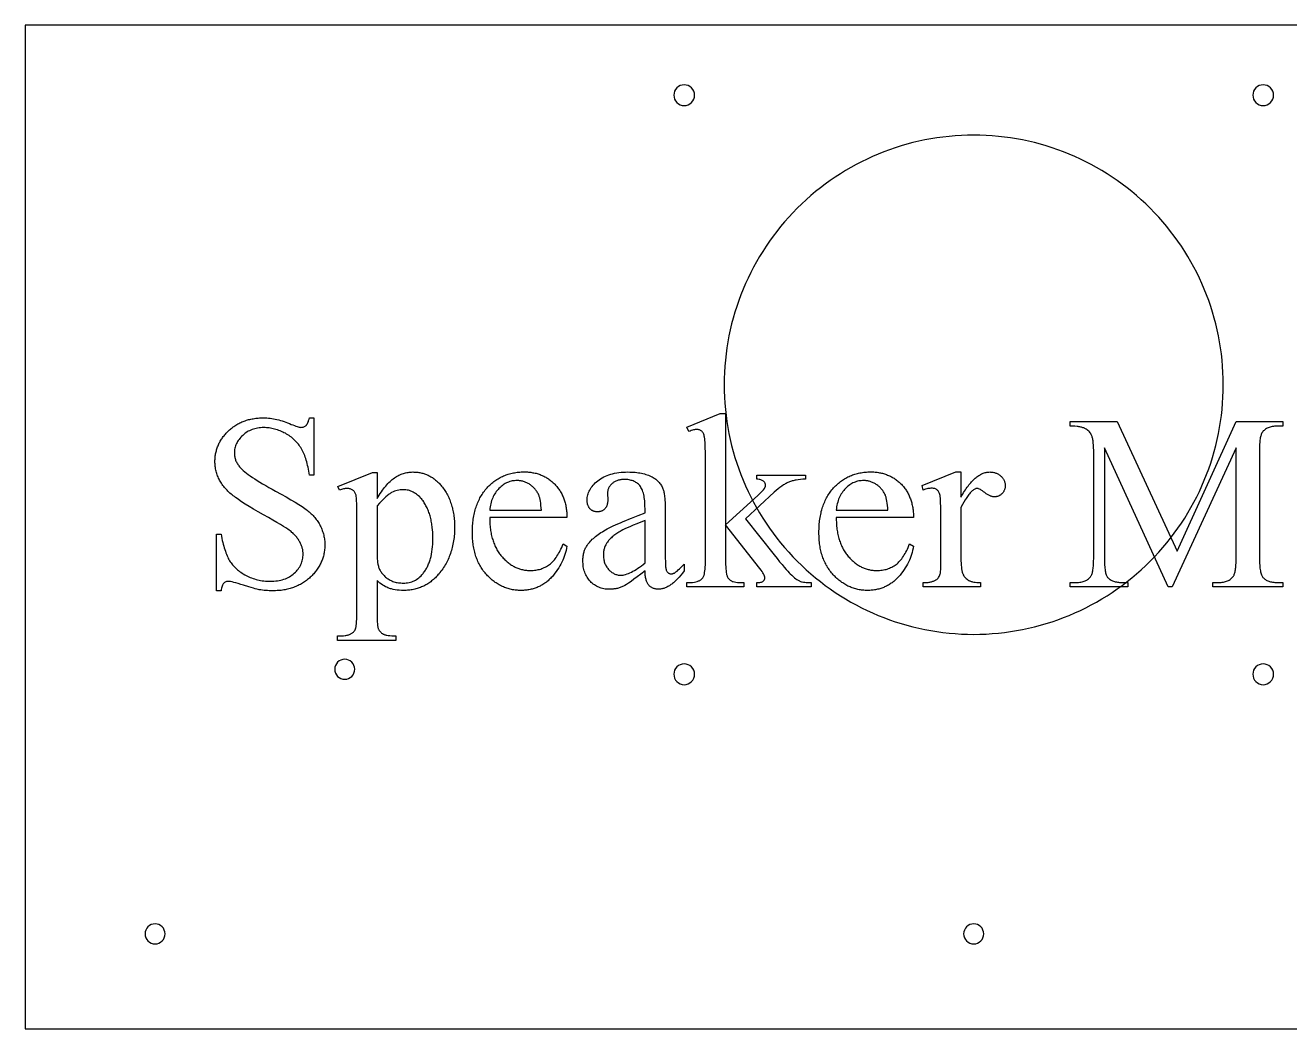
# Model space of a CAD drawing. Extents: x 0 to 152, y -19 to 71.
# Drawn here: x 16.09 to 31.92, y -15.9 to -3.34 of the extents above; entities that cross this region are included whole.
import ezdxf

# ---------------------------------------------------------------- set-up
doc = ezdxf.new("R2010")
doc.units = 0
doc.layers.get('0').update_dxf_attribs({"linetype": 'CONTINUOUS'})

msp = doc.modelspace()

# ---------------------------------------------------------------- linework, layer by layer
for points in [[(16.086, -15.904), (39.836, -15.904), (39.836, -3.342), (16.086, -3.342)], [(24.855, -8.203), (24.855, -9.594), (25.211, -9.27), (25.261, -9.223), (25.282, -9.203), (25.3, -9.186), (25.315, -9.17), (25.327, -9.158), (25.336, -9.147), (25.342, -9.139), (25.345, -9.134), (25.347, -9.13), (25.349, -9.125), (25.351, -9.121), (25.352, -9.116), (25.353, -9.112), (25.354, -9.107), (25.354, -9.102), (25.354, -9.095), (25.353, -9.088), (25.351, -9.081), (25.348, -9.074), (25.344, -9.068), (25.34, -9.061), (25.335, -9.055), (25.329, -9.05), (25.322, -9.044), (25.314, -9.04), (25.305, -9.036), (25.296, -9.032), (25.285, -9.03), (25.273, -9.027), (25.26, -9.026), (25.246, -9.025), (25.246, -8.976), (25.853, -8.976), (25.853, -9.025), (25.823, -9.026), (25.793, -9.028), (25.765, -9.031), (25.739, -9.036), (25.726, -9.038), (25.713, -9.041), (25.701, -9.044), (25.689, -9.047), (25.678, -9.051), (25.666, -9.054), (25.656, -9.058), (25.645, -9.063), (25.634, -9.067), (25.624, -9.072), (25.613, -9.078), (25.602, -9.084), (25.591, -9.09), (25.58, -9.097), (25.558, -9.112), (25.535, -9.128), (25.511, -9.146), (25.487, -9.166), (25.463, -9.188), (25.104, -9.519), (25.463, -9.973), (25.498, -10.017), (25.531, -10.058), (25.561, -10.094), (25.588, -10.126), (25.611, -10.154), (25.632, -10.177), (25.65, -10.196), (25.664, -10.211), (25.682, -10.228), (25.7, -10.244), (25.716, -10.258), (25.733, -10.27), (25.748, -10.281), (25.764, -10.29), (25.778, -10.298), (25.785, -10.301), (25.792, -10.304), (25.803, -10.308), (25.815, -10.311), (25.829, -10.313), (25.845, -10.315), (25.862, -10.317), (25.881, -10.318), (25.902, -10.319), (25.925, -10.319), (25.925, -10.374), (25.246, -10.374), (25.246, -10.319), (25.26, -10.319), (25.272, -10.318), (25.284, -10.316), (25.294, -10.314), (25.304, -10.312), (25.312, -10.309), (25.319, -10.305), (25.324, -10.302), (25.329, -10.297), (25.333, -10.293), (25.337, -10.288), (25.34, -10.282), (25.342, -10.277), (25.344, -10.27), (25.345, -10.264), (25.345, -10.257), (25.345, -10.252), (25.344, -10.247), (25.343, -10.242), (25.341, -10.236), (25.339, -10.23), (25.336, -10.224), (25.33, -10.211), (25.321, -10.196), (25.311, -10.18), (25.298, -10.162), (25.284, -10.144), (24.855, -9.596), (24.855, -10.06), (24.855, -10.092), (24.856, -10.122), (24.858, -10.148), (24.86, -10.172), (24.862, -10.193), (24.866, -10.211), (24.867, -10.219), (24.869, -10.226), (24.872, -10.233), (24.874, -10.238), (24.879, -10.249), (24.884, -10.258), (24.891, -10.267), (24.897, -10.275), (24.904, -10.282), (24.912, -10.289), (24.92, -10.294), (24.928, -10.299), (24.933, -10.302), (24.938, -10.304), (24.944, -10.306), (24.951, -10.307), (24.966, -10.311), (24.984, -10.313), (25.004, -10.316), (25.027, -10.317), (25.053, -10.319), (25.081, -10.319), (25.081, -10.374), (24.369, -10.374), (24.369, -10.319), (24.395, -10.319), (24.419, -10.318), (24.442, -10.316), (24.463, -10.313), (24.482, -10.309), (24.5, -10.305), (24.508, -10.302), (24.515, -10.299), (24.523, -10.296), (24.53, -10.293), (24.537, -10.289), (24.545, -10.284), (24.552, -10.278), (24.558, -10.272), (24.564, -10.265), (24.569, -10.258), (24.574, -10.25), (24.579, -10.241), (24.581, -10.235), (24.584, -10.228), (24.586, -10.22), (24.589, -10.212), (24.592, -10.193), (24.596, -10.173), (24.598, -10.15), (24.6, -10.125), (24.601, -10.097), (24.601, -10.067), (24.601, -8.794), (24.601, -8.736), (24.601, -8.684), (24.6, -8.638), (24.599, -8.598), (24.597, -8.564), (24.595, -8.536), (24.593, -8.514), (24.592, -8.505), (24.591, -8.497), (24.588, -8.484), (24.585, -8.472), (24.581, -8.461), (24.577, -8.451), (24.572, -8.442), (24.567, -8.435), (24.562, -8.428), (24.556, -8.422), (24.549, -8.417), (24.542, -8.413), (24.535, -8.41), (24.527, -8.407), (24.519, -8.405), (24.51, -8.403), (24.501, -8.402), (24.492, -8.402), (24.483, -8.402), (24.473, -8.403), (24.463, -8.405), (24.451, -8.408), (24.439, -8.412), (24.425, -8.416), (24.411, -8.422), (24.395, -8.428), (24.369, -8.374), (24.785, -8.203)], [(19.699, -8.257), (19.699, -8.973), (19.643, -8.973), (19.639, -8.947), (19.635, -8.922), (19.631, -8.898), (19.626, -8.875), (19.621, -8.852), (19.616, -8.83), (19.61, -8.808), (19.604, -8.788), (19.598, -8.767), (19.591, -8.748), (19.584, -8.729), (19.577, -8.711), (19.569, -8.693), (19.561, -8.676), (19.553, -8.66), (19.544, -8.644), (19.535, -8.629), (19.525, -8.615), (19.515, -8.6), (19.505, -8.586), (19.494, -8.573), (19.482, -8.56), (19.471, -8.547), (19.458, -8.535), (19.445, -8.523), (19.432, -8.511), (19.418, -8.5), (19.404, -8.49), (19.389, -8.479), (19.374, -8.469), (19.358, -8.46), (19.342, -8.45), (19.325, -8.442), (19.309, -8.434), (19.292, -8.426), (19.276, -8.419), (19.259, -8.413), (19.242, -8.407), (19.225, -8.401), (19.208, -8.397), (19.191, -8.392), (19.174, -8.389), (19.157, -8.386), (19.14, -8.383), (19.122, -8.381), (19.105, -8.38), (19.088, -8.379), (19.07, -8.379), (19.051, -8.379), (19.031, -8.38), (19.013, -8.382), (18.994, -8.385), (18.976, -8.388), (18.959, -8.392), (18.942, -8.397), (18.925, -8.403), (18.909, -8.409), (18.893, -8.417), (18.878, -8.425), (18.863, -8.433), (18.848, -8.443), (18.834, -8.453), (18.821, -8.464), (18.808, -8.476), (18.795, -8.488), (18.783, -8.5), (18.772, -8.513), (18.762, -8.526), (18.753, -8.539), (18.744, -8.552), (18.737, -8.566), (18.73, -8.579), (18.724, -8.593), (18.718, -8.607), (18.714, -8.622), (18.71, -8.636), (18.707, -8.651), (18.705, -8.666), (18.704, -8.681), (18.704, -8.696), (18.704, -8.708), (18.705, -8.72), (18.706, -8.731), (18.708, -8.743), (18.71, -8.754), (18.713, -8.765), (18.716, -8.776), (18.72, -8.787), (18.724, -8.797), (18.729, -8.808), (18.735, -8.819), (18.741, -8.829), (18.747, -8.839), (18.754, -8.849), (18.761, -8.859), (18.769, -8.869), (18.782, -8.883), (18.797, -8.899), (18.814, -8.914), (18.833, -8.931), (18.854, -8.948), (18.877, -8.965), (18.902, -8.984), (18.929, -9.002), (18.958, -9.022), (18.99, -9.042), (19.023, -9.062), (19.058, -9.084), (19.096, -9.105), (19.135, -9.128), (19.176, -9.151), (19.22, -9.174), (19.289, -9.212), (19.353, -9.247), (19.411, -9.281), (19.464, -9.312), (19.51, -9.34), (19.532, -9.354), (19.551, -9.367), (19.57, -9.379), (19.587, -9.391), (19.602, -9.402), (19.616, -9.413), (19.629, -9.424), (19.642, -9.434), (19.654, -9.445), (19.666, -9.457), (19.677, -9.468), (19.689, -9.48), (19.699, -9.492), (19.71, -9.504), (19.72, -9.516), (19.729, -9.529), (19.739, -9.542), (19.748, -9.555), (19.756, -9.568), (19.764, -9.581), (19.772, -9.595), (19.779, -9.609), (19.786, -9.623), (19.793, -9.638), (19.799, -9.652), (19.804, -9.666), (19.809, -9.681), (19.814, -9.696), (19.818, -9.71), (19.822, -9.725), (19.826, -9.74), (19.828, -9.755), (19.831, -9.77), (19.833, -9.785), (19.835, -9.8), (19.836, -9.815), (19.836, -9.83), (19.837, -9.846), (19.836, -9.861), (19.836, -9.875), (19.835, -9.889), (19.834, -9.904), (19.832, -9.918), (19.83, -9.932), (19.828, -9.946), (19.825, -9.959), (19.822, -9.973), (19.819, -9.987), (19.815, -10), (19.811, -10.013), (19.806, -10.026), (19.802, -10.039), (19.796, -10.052), (19.791, -10.065), (19.785, -10.077), (19.779, -10.09), (19.772, -10.102), (19.765, -10.114), (19.758, -10.127), (19.75, -10.139), (19.742, -10.15), (19.734, -10.162), (19.725, -10.174), (19.716, -10.185), (19.707, -10.196), (19.697, -10.208), (19.687, -10.219), (19.676, -10.23), (19.665, -10.241), (19.654, -10.251), (19.643, -10.262), (19.631, -10.272), (19.619, -10.282), (19.607, -10.291), (19.595, -10.3), (19.582, -10.309), (19.569, -10.318), (19.556, -10.326), (19.543, -10.334), (19.53, -10.341), (19.516, -10.348), (19.503, -10.355), (19.489, -10.361), (19.474, -10.368), (19.46, -10.373), (19.446, -10.379), (19.431, -10.384), (19.416, -10.389), (19.401, -10.393), (19.385, -10.398), (19.37, -10.401), (19.354, -10.405), (19.338, -10.408), (19.322, -10.411), (19.305, -10.413), (19.289, -10.416), (19.272, -10.417), (19.255, -10.419), (19.238, -10.42), (19.22, -10.421), (19.202, -10.421), (19.185, -10.421), (19.162, -10.421), (19.14, -10.421), (19.119, -10.42), (19.097, -10.418), (19.076, -10.416), (19.056, -10.414), (19.035, -10.411), (19.015, -10.408), (19.002, -10.405), (18.985, -10.401), (18.965, -10.396), (18.942, -10.39), (18.916, -10.382), (18.887, -10.374), (18.819, -10.352), (18.783, -10.341), (18.751, -10.331), (18.723, -10.323), (18.697, -10.316), (18.676, -10.311), (18.657, -10.307), (18.642, -10.305), (18.636, -10.304), (18.63, -10.304), (18.621, -10.304), (18.612, -10.305), (18.604, -10.307), (18.596, -10.31), (18.589, -10.313), (18.582, -10.317), (18.576, -10.321), (18.57, -10.327), (18.567, -10.33), (18.565, -10.333), (18.56, -10.341), (18.555, -10.351), (18.551, -10.362), (18.547, -10.375), (18.543, -10.389), (18.54, -10.404), (18.537, -10.421), (18.481, -10.421), (18.481, -9.712), (18.537, -9.712), (18.542, -9.739), (18.548, -9.766), (18.553, -9.791), (18.559, -9.816), (18.565, -9.84), (18.571, -9.863), (18.577, -9.885), (18.584, -9.906), (18.591, -9.927), (18.598, -9.946), (18.605, -9.965), (18.612, -9.983), (18.62, -10), (18.628, -10.016), (18.636, -10.031), (18.644, -10.045), (18.653, -10.059), (18.662, -10.072), (18.672, -10.085), (18.682, -10.098), (18.693, -10.111), (18.705, -10.123), (18.717, -10.135), (18.729, -10.146), (18.742, -10.158), (18.756, -10.169), (18.77, -10.18), (18.785, -10.19), (18.8, -10.2), (18.816, -10.21), (18.833, -10.22), (18.85, -10.229), (18.867, -10.238), (18.884, -10.246), (18.902, -10.254), (18.92, -10.261), (18.938, -10.268), (18.957, -10.274), (18.976, -10.279), (18.994, -10.284), (19.013, -10.288), (19.033, -10.292), (19.052, -10.295), (19.072, -10.298), (19.092, -10.3), (19.112, -10.301), (19.132, -10.302), (19.153, -10.302), (19.176, -10.302), (19.199, -10.301), (19.221, -10.299), (19.243, -10.296), (19.264, -10.293), (19.284, -10.288), (19.304, -10.283), (19.323, -10.277), (19.342, -10.271), (19.36, -10.263), (19.377, -10.255), (19.394, -10.246), (19.41, -10.236), (19.425, -10.225), (19.44, -10.214), (19.454, -10.202), (19.468, -10.189), (19.48, -10.176), (19.492, -10.163), (19.503, -10.149), (19.512, -10.135), (19.522, -10.121), (19.53, -10.106), (19.537, -10.092), (19.544, -10.077), (19.549, -10.061), (19.554, -10.046), (19.558, -10.03), (19.561, -10.014), (19.563, -9.997), (19.564, -9.981), (19.565, -9.963), (19.565, -9.954), (19.564, -9.944), (19.563, -9.935), (19.562, -9.925), (19.561, -9.916), (19.559, -9.906), (19.557, -9.896), (19.554, -9.887), (19.552, -9.877), (19.548, -9.867), (19.545, -9.858), (19.541, -9.848), (19.533, -9.829), (19.523, -9.809), (19.517, -9.8), (19.512, -9.79), (19.505, -9.78), (19.499, -9.771), (19.492, -9.762), (19.485, -9.752), (19.477, -9.743), (19.469, -9.734), (19.461, -9.725), (19.452, -9.716), (19.443, -9.707), (19.434, -9.698), (19.424, -9.69), (19.414, -9.681), (19.392, -9.664), (19.374, -9.651), (19.35, -9.635), (19.319, -9.615), (19.281, -9.593), (19.237, -9.567), (19.187, -9.538), (19.13, -9.505), (19.067, -9.47), (19.003, -9.433), (18.944, -9.399), (18.889, -9.366), (18.84, -9.336), (18.795, -9.307), (18.755, -9.28), (18.737, -9.268), (18.72, -9.255), (18.704, -9.243), (18.689, -9.232), (18.675, -9.221), (18.662, -9.21), (18.649, -9.198), (18.636, -9.187), (18.624, -9.175), (18.613, -9.163), (18.601, -9.151), (18.591, -9.139), (18.58, -9.127), (18.57, -9.114), (18.561, -9.102), (18.551, -9.089), (18.543, -9.076), (18.534, -9.063), (18.526, -9.05), (18.519, -9.037), (18.512, -9.023), (18.505, -9.01), (18.499, -8.996), (18.494, -8.982), (18.488, -8.968), (18.484, -8.954), (18.479, -8.939), (18.475, -8.925), (18.472, -8.91), (18.469, -8.895), (18.467, -8.88), (18.465, -8.864), (18.463, -8.849), (18.462, -8.833), (18.461, -8.818), (18.461, -8.802), (18.461, -8.788), (18.462, -8.774), (18.462, -8.76), (18.464, -8.747), (18.465, -8.733), (18.467, -8.72), (18.469, -8.707), (18.472, -8.694), (18.475, -8.681), (18.478, -8.668), (18.481, -8.656), (18.485, -8.643), (18.489, -8.631), (18.494, -8.618), (18.499, -8.606), (18.504, -8.594), (18.509, -8.582), (18.515, -8.57), (18.521, -8.559), (18.528, -8.547), (18.535, -8.536), (18.542, -8.524), (18.549, -8.513), (18.557, -8.502), (18.565, -8.491), (18.574, -8.48), (18.583, -8.47), (18.592, -8.459), (18.601, -8.448), (18.611, -8.438), (18.621, -8.428), (18.632, -8.418), (18.643, -8.408), (18.654, -8.398), (18.665, -8.389), (18.676, -8.38), (18.688, -8.371), (18.699, -8.363), (18.711, -8.355), (18.723, -8.347), (18.736, -8.34), (18.748, -8.333), (18.761, -8.326), (18.773, -8.32), (18.786, -8.313), (18.799, -8.308), (18.813, -8.302), (18.826, -8.297), (18.84, -8.292), (18.854, -8.287), (18.868, -8.283), (18.882, -8.279), (18.897, -8.276), (18.911, -8.272), (18.926, -8.269), (18.941, -8.267), (18.956, -8.264), (18.971, -8.262), (18.987, -8.261), (19.003, -8.259), (19.018, -8.258), (19.034, -8.257), (19.051, -8.257), (19.067, -8.257), (19.088, -8.257), (19.109, -8.258), (19.13, -8.259), (19.151, -8.262), (19.172, -8.265), (19.194, -8.268), (19.215, -8.272), (19.237, -8.277), (19.259, -8.282), (19.281, -8.288), (19.303, -8.295), (19.326, -8.302), (19.348, -8.31), (19.371, -8.319), (19.394, -8.328), (19.417, -8.338), (19.437, -8.346), (19.456, -8.354), (19.474, -8.361), (19.49, -8.366), (19.504, -8.37), (19.517, -8.373), (19.528, -8.375), (19.537, -8.376), (19.547, -8.375), (19.556, -8.374), (19.565, -8.372), (19.573, -8.37), (19.581, -8.366), (19.589, -8.362), (19.596, -8.358), (19.602, -8.352), (19.605, -8.349), (19.608, -8.345), (19.614, -8.337), (19.62, -8.328), (19.625, -8.316), (19.63, -8.304), (19.634, -8.289), (19.639, -8.274), (19.643, -8.257)], [(30.397, -10.374), (29.597, -8.632), (29.597, -10.015), (29.597, -10.039), (29.597, -10.061), (29.598, -10.082), (29.599, -10.102), (29.601, -10.121), (29.603, -10.138), (29.605, -10.155), (29.607, -10.17), (29.61, -10.185), (29.613, -10.198), (29.616, -10.21), (29.62, -10.221), (29.624, -10.231), (29.628, -10.239), (29.633, -10.247), (29.638, -10.254), (29.645, -10.261), (29.653, -10.269), (29.662, -10.275), (29.67, -10.282), (29.68, -10.287), (29.69, -10.293), (29.7, -10.297), (29.711, -10.302), (29.722, -10.305), (29.734, -10.309), (29.747, -10.311), (29.76, -10.314), (29.773, -10.315), (29.787, -10.317), (29.802, -10.317), (29.817, -10.318), (29.89, -10.318), (29.89, -10.374), (29.169, -10.374), (29.169, -10.318), (29.243, -10.318), (29.259, -10.317), (29.274, -10.316), (29.289, -10.315), (29.304, -10.313), (29.317, -10.31), (29.33, -10.307), (29.343, -10.302), (29.355, -10.298), (29.366, -10.293), (29.377, -10.287), (29.387, -10.28), (29.397, -10.273), (29.406, -10.265), (29.414, -10.257), (29.422, -10.248), (29.429, -10.238), (29.433, -10.232), (29.437, -10.224), (29.44, -10.216), (29.444, -10.206), (29.447, -10.196), (29.449, -10.184), (29.452, -10.172), (29.454, -10.158), (29.456, -10.144), (29.458, -10.128), (29.459, -10.112), (29.46, -10.095), (29.461, -10.076), (29.462, -10.057), (29.463, -10.015), (29.463, -8.663), (29.462, -8.63), (29.461, -8.599), (29.458, -8.57), (29.457, -8.557), (29.455, -8.544), (29.453, -8.532), (29.451, -8.521), (29.448, -8.51), (29.445, -8.5), (29.442, -8.49), (29.439, -8.481), (29.436, -8.472), (29.432, -8.464), (29.429, -8.459), (29.426, -8.453), (29.419, -8.443), (29.411, -8.433), (29.402, -8.424), (29.391, -8.415), (29.38, -8.406), (29.367, -8.398), (29.353, -8.39), (29.346, -8.387), (29.338, -8.383), (29.329, -8.38), (29.32, -8.377), (29.311, -8.374), (29.301, -8.372), (29.29, -8.37), (29.279, -8.368), (29.267, -8.366), (29.255, -8.365), (29.228, -8.362), (29.2, -8.361), (29.169, -8.36), (29.169, -8.304), (29.756, -8.304), (30.507, -9.924), (31.246, -8.304), (31.832, -8.304), (31.832, -8.36), (31.76, -8.36), (31.744, -8.361), (31.728, -8.362), (31.713, -8.363), (31.699, -8.365), (31.685, -8.368), (31.672, -8.372), (31.659, -8.376), (31.647, -8.38), (31.635, -8.386), (31.625, -8.391), (31.614, -8.398), (31.605, -8.405), (31.596, -8.413), (31.587, -8.421), (31.58, -8.43), (31.572, -8.44), (31.568, -8.446), (31.565, -8.454), (31.561, -8.463), (31.558, -8.472), (31.555, -8.483), (31.552, -8.494), (31.549, -8.507), (31.547, -8.52), (31.545, -8.534), (31.544, -8.55), (31.542, -8.566), (31.541, -8.584), (31.54, -8.602), (31.539, -8.621), (31.539, -8.663), (31.539, -10.015), (31.539, -10.039), (31.54, -10.061), (31.54, -10.082), (31.542, -10.102), (31.543, -10.121), (31.545, -10.138), (31.547, -10.155), (31.55, -10.17), (31.552, -10.185), (31.556, -10.198), (31.559, -10.21), (31.563, -10.221), (31.567, -10.231), (31.572, -10.239), (31.576, -10.247), (31.582, -10.254), (31.589, -10.261), (31.597, -10.269), (31.605, -10.275), (31.614, -10.282), (31.623, -10.287), (31.633, -10.293), (31.644, -10.297), (31.654, -10.302), (31.666, -10.305), (31.678, -10.309), (31.69, -10.311), (31.703, -10.314), (31.717, -10.315), (31.731, -10.317), (31.745, -10.317), (31.76, -10.318), (31.832, -10.318), (31.832, -10.374), (30.953, -10.374), (30.953, -10.318), (31.026, -10.318), (31.042, -10.317), (31.058, -10.316), (31.073, -10.315), (31.087, -10.313), (31.101, -10.31), (31.114, -10.307), (31.127, -10.302), (31.139, -10.298), (31.15, -10.293), (31.161, -10.287), (31.171, -10.28), (31.18, -10.273), (31.189, -10.265), (31.198, -10.257), (31.205, -10.248), (31.212, -10.238), (31.216, -10.232), (31.22, -10.224), (31.224, -10.216), (31.227, -10.206), (31.23, -10.196), (31.233, -10.184), (31.235, -10.172), (31.237, -10.158), (31.239, -10.144), (31.241, -10.128), (31.242, -10.112), (31.244, -10.095), (31.245, -10.076), (31.245, -10.057), (31.246, -10.015), (31.246, -8.632), (30.447, -10.374)], [(20.001, -9.115), (20.432, -8.941), (20.49, -8.941), (20.49, -9.267), (20.504, -9.245), (20.517, -9.223), (20.531, -9.202), (20.544, -9.182), (20.558, -9.163), (20.571, -9.144), (20.585, -9.127), (20.599, -9.11), (20.612, -9.094), (20.626, -9.08), (20.639, -9.066), (20.653, -9.052), (20.667, -9.04), (20.68, -9.029), (20.694, -9.018), (20.708, -9.009), (20.721, -9), (20.735, -8.991), (20.749, -8.983), (20.763, -8.976), (20.777, -8.969), (20.791, -8.963), (20.805, -8.958), (20.82, -8.953), (20.834, -8.949), (20.848, -8.945), (20.863, -8.942), (20.878, -8.939), (20.892, -8.937), (20.907, -8.936), (20.922, -8.935), (20.937, -8.934), (20.95, -8.935), (20.963, -8.935), (20.976, -8.936), (20.989, -8.937), (21.001, -8.938), (21.014, -8.94), (21.026, -8.942), (21.038, -8.945), (21.05, -8.948), (21.062, -8.951), (21.074, -8.954), (21.085, -8.958), (21.097, -8.962), (21.108, -8.966), (21.119, -8.971), (21.13, -8.976), (21.141, -8.981), (21.152, -8.987), (21.163, -8.993), (21.173, -8.999), (21.184, -9.005), (21.194, -9.012), (21.204, -9.02), (21.214, -9.027), (21.224, -9.035), (21.233, -9.043), (21.243, -9.052), (21.252, -9.061), (21.262, -9.07), (21.271, -9.079), (21.28, -9.089), (21.288, -9.099), (21.299, -9.112), (21.309, -9.125), (21.319, -9.138), (21.329, -9.152), (21.338, -9.165), (21.347, -9.179), (21.356, -9.193), (21.364, -9.208), (21.372, -9.222), (21.379, -9.237), (21.387, -9.252), (21.394, -9.268), (21.4, -9.283), (21.406, -9.299), (21.412, -9.315), (21.418, -9.331), (21.423, -9.348), (21.428, -9.365), (21.433, -9.382), (21.437, -9.399), (21.441, -9.416), (21.444, -9.434), (21.447, -9.452), (21.45, -9.47), (21.453, -9.489), (21.455, -9.507), (21.457, -9.526), (21.458, -9.546), (21.459, -9.565), (21.46, -9.585), (21.461, -9.604), (21.461, -9.625), (21.461, -9.647), (21.46, -9.669), (21.459, -9.691), (21.458, -9.713), (21.456, -9.735), (21.454, -9.756), (21.451, -9.777), (21.448, -9.798), (21.445, -9.818), (21.441, -9.838), (21.436, -9.859), (21.432, -9.878), (21.427, -9.898), (21.421, -9.917), (21.415, -9.936), (21.409, -9.955), (21.402, -9.974), (21.395, -9.992), (21.388, -10.01), (21.38, -10.028), (21.372, -10.046), (21.363, -10.063), (21.354, -10.08), (21.344, -10.097), (21.334, -10.113), (21.324, -10.13), (21.313, -10.146), (21.302, -10.162), (21.29, -10.178), (21.278, -10.193), (21.266, -10.208), (21.253, -10.223), (21.243, -10.235), (21.232, -10.246), (21.221, -10.258), (21.209, -10.268), (21.198, -10.279), (21.186, -10.289), (21.174, -10.299), (21.162, -10.308), (21.15, -10.317), (21.138, -10.325), (21.125, -10.333), (21.113, -10.341), (21.1, -10.349), (21.087, -10.356), (21.074, -10.362), (21.06, -10.368), (21.047, -10.374), (21.033, -10.38), (21.019, -10.385), (21.005, -10.39), (20.991, -10.394), (20.976, -10.398), (20.962, -10.402), (20.947, -10.405), (20.932, -10.408), (20.917, -10.41), (20.902, -10.412), (20.886, -10.414), (20.871, -10.415), (20.855, -10.416), (20.839, -10.417), (20.823, -10.417), (20.795, -10.416), (20.768, -10.415), (20.742, -10.412), (20.717, -10.409), (20.694, -10.404), (20.671, -10.399), (20.659, -10.396), (20.648, -10.392), (20.638, -10.389), (20.627, -10.385), (20.612, -10.378), (20.596, -10.371), (20.579, -10.361), (20.563, -10.35), (20.545, -10.338), (20.527, -10.325), (20.509, -10.31), (20.49, -10.293), (20.49, -10.719), (20.49, -10.753), (20.491, -10.784), (20.492, -10.812), (20.494, -10.837), (20.497, -10.858), (20.5, -10.876), (20.502, -10.883), (20.503, -10.89), (20.505, -10.896), (20.508, -10.902), (20.512, -10.911), (20.518, -10.92), (20.524, -10.929), (20.532, -10.937), (20.54, -10.944), (20.548, -10.951), (20.558, -10.957), (20.569, -10.963), (20.574, -10.966), (20.581, -10.969), (20.587, -10.971), (20.595, -10.973), (20.603, -10.976), (20.611, -10.977), (20.63, -10.981), (20.651, -10.983), (20.674, -10.985), (20.699, -10.986), (20.727, -10.986), (20.727, -11.043), (19.994, -11.043), (19.994, -10.986), (20.032, -10.986), (20.053, -10.986), (20.072, -10.985), (20.092, -10.983), (20.101, -10.981), (20.11, -10.979), (20.119, -10.977), (20.127, -10.975), (20.136, -10.972), (20.144, -10.969), (20.152, -10.966), (20.16, -10.962), (20.168, -10.958), (20.175, -10.954), (20.183, -10.95), (20.189, -10.945), (20.195, -10.939), (20.201, -10.932), (20.207, -10.925), (20.212, -10.918), (20.216, -10.909), (20.221, -10.9), (20.222, -10.895), (20.224, -10.889), (20.226, -10.882), (20.228, -10.874), (20.23, -10.856), (20.233, -10.834), (20.234, -10.808), (20.236, -10.779), (20.236, -10.746), (20.237, -10.71), (20.237, -9.388), (20.236, -9.355), (20.236, -9.326), (20.235, -9.3), (20.233, -9.277), (20.232, -9.257), (20.23, -9.24), (20.227, -9.226), (20.224, -9.215), (20.221, -9.207), (20.217, -9.198), (20.213, -9.19), (20.208, -9.183), (20.203, -9.177), (20.198, -9.171), (20.192, -9.165), (20.185, -9.16), (20.178, -9.156), (20.171, -9.152), (20.163, -9.149), (20.154, -9.147), (20.145, -9.145), (20.135, -9.143), (20.124, -9.142), (20.113, -9.142), (20.103, -9.142), (20.093, -9.143), (20.083, -9.145), (20.071, -9.147), (20.059, -9.15), (20.047, -9.154), (20.034, -9.158), (20.02, -9.163)], [(21.901, -9.502), (21.901, -9.522), (21.901, -9.541), (21.902, -9.56), (21.903, -9.578), (21.904, -9.596), (21.906, -9.614), (21.907, -9.632), (21.91, -9.65), (21.912, -9.667), (21.915, -9.684), (21.918, -9.701), (21.921, -9.717), (21.925, -9.733), (21.929, -9.749), (21.933, -9.765), (21.938, -9.78), (21.943, -9.795), (21.948, -9.81), (21.953, -9.825), (21.959, -9.839), (21.965, -9.853), (21.971, -9.867), (21.978, -9.881), (21.985, -9.894), (21.992, -9.907), (22, -9.92), (22.008, -9.932), (22.016, -9.945), (22.025, -9.957), (22.033, -9.968), (22.042, -9.98), (22.052, -9.991), (22.061, -10.002), (22.071, -10.012), (22.081, -10.023), (22.091, -10.032), (22.101, -10.042), (22.111, -10.051), (22.121, -10.06), (22.131, -10.068), (22.142, -10.077), (22.152, -10.084), (22.163, -10.092), (22.174, -10.099), (22.185, -10.106), (22.196, -10.112), (22.207, -10.118), (22.218, -10.124), (22.229, -10.129), (22.24, -10.134), (22.252, -10.139), (22.264, -10.143), (22.275, -10.147), (22.287, -10.151), (22.299, -10.154), (22.311, -10.157), (22.323, -10.16), (22.335, -10.162), (22.347, -10.164), (22.36, -10.165), (22.372, -10.166), (22.385, -10.167), (22.398, -10.168), (22.411, -10.168), (22.428, -10.168), (22.444, -10.167), (22.461, -10.165), (22.477, -10.163), (22.493, -10.161), (22.509, -10.157), (22.524, -10.154), (22.539, -10.149), (22.554, -10.144), (22.568, -10.139), (22.583, -10.132), (22.597, -10.126), (22.61, -10.118), (22.624, -10.11), (22.637, -10.102), (22.65, -10.092), (22.662, -10.083), (22.674, -10.072), (22.686, -10.06), (22.698, -10.048), (22.71, -10.035), (22.721, -10.021), (22.732, -10.006), (22.743, -9.99), (22.753, -9.973), (22.764, -9.956), (22.774, -9.938), (22.783, -9.919), (22.793, -9.899), (22.802, -9.878), (22.811, -9.856), (22.82, -9.834), (22.867, -9.864), (22.863, -9.89), (22.857, -9.916), (22.851, -9.941), (22.843, -9.966), (22.835, -9.991), (22.826, -10.016), (22.816, -10.04), (22.804, -10.064), (22.792, -10.088), (22.779, -10.111), (22.765, -10.134), (22.75, -10.157), (22.734, -10.179), (22.717, -10.202), (22.7, -10.224), (22.681, -10.245), (22.671, -10.256), (22.661, -10.266), (22.651, -10.276), (22.641, -10.285), (22.631, -10.295), (22.62, -10.304), (22.61, -10.312), (22.599, -10.32), (22.588, -10.328), (22.577, -10.336), (22.566, -10.343), (22.554, -10.35), (22.543, -10.356), (22.531, -10.363), (22.519, -10.368), (22.507, -10.374), (22.495, -10.379), (22.483, -10.384), (22.47, -10.389), (22.458, -10.393), (22.445, -10.397), (22.432, -10.4), (22.419, -10.403), (22.406, -10.406), (22.392, -10.409), (22.379, -10.411), (22.365, -10.413), (22.351, -10.414), (22.337, -10.415), (22.323, -10.416), (22.309, -10.417), (22.295, -10.417), (22.279, -10.417), (22.263, -10.416), (22.248, -10.415), (22.233, -10.414), (22.218, -10.412), (22.203, -10.41), (22.188, -10.408), (22.173, -10.405), (22.159, -10.401), (22.144, -10.398), (22.13, -10.394), (22.116, -10.389), (22.102, -10.385), (22.088, -10.379), (22.074, -10.374), (22.061, -10.368), (22.047, -10.362), (22.034, -10.355), (22.021, -10.348), (22.008, -10.34), (21.995, -10.332), (21.982, -10.324), (21.97, -10.316), (21.957, -10.307), (21.945, -10.297), (21.933, -10.287), (21.921, -10.277), (21.909, -10.267), (21.898, -10.256), (21.886, -10.244), (21.875, -10.233), (21.863, -10.221), (21.852, -10.208), (21.842, -10.196), (21.831, -10.183), (21.821, -10.17), (21.812, -10.156), (21.802, -10.142), (21.793, -10.128), (21.785, -10.114), (21.777, -10.1), (21.769, -10.085), (21.761, -10.07), (21.754, -10.055), (21.747, -10.039), (21.741, -10.023), (21.735, -10.007), (21.729, -9.991), (21.723, -9.974), (21.718, -9.957), (21.713, -9.94), (21.709, -9.923), (21.705, -9.905), (21.701, -9.887), (21.698, -9.869), (21.695, -9.85), (21.692, -9.832), (21.69, -9.813), (21.688, -9.793), (21.687, -9.774), (21.685, -9.754), (21.685, -9.734), (21.684, -9.714), (21.684, -9.693), (21.684, -9.671), (21.685, -9.649), (21.685, -9.627), (21.687, -9.606), (21.688, -9.585), (21.69, -9.564), (21.693, -9.544), (21.695, -9.524), (21.698, -9.504), (21.702, -9.484), (21.706, -9.465), (21.71, -9.446), (21.714, -9.428), (21.719, -9.41), (21.724, -9.392), (21.73, -9.374), (21.736, -9.357), (21.742, -9.34), (21.749, -9.323), (21.756, -9.306), (21.763, -9.29), (21.771, -9.275), (21.779, -9.259), (21.787, -9.244), (21.796, -9.229), (21.805, -9.215), (21.815, -9.2), (21.825, -9.186), (21.835, -9.173), (21.846, -9.159), (21.857, -9.146), (21.868, -9.134), (21.879, -9.121), (21.891, -9.109), (21.903, -9.098), (21.915, -9.087), (21.928, -9.076), (21.94, -9.065), (21.953, -9.055), (21.966, -9.046), (21.979, -9.037), (21.992, -9.028), (22.005, -9.019), (22.019, -9.011), (22.033, -9.004), (22.047, -8.996), (22.061, -8.99), (22.075, -8.983), (22.09, -8.977), (22.105, -8.971), (22.119, -8.966), (22.134, -8.961), (22.15, -8.957), (22.165, -8.953), (22.181, -8.949), (22.197, -8.945), (22.213, -8.943), (22.229, -8.94), (22.245, -8.938), (22.262, -8.936), (22.278, -8.935), (22.295, -8.934), (22.312, -8.933), (22.33, -8.933), (22.344, -8.933), (22.359, -8.934), (22.373, -8.934), (22.387, -8.935), (22.401, -8.937), (22.415, -8.938), (22.429, -8.94), (22.442, -8.943), (22.455, -8.945), (22.468, -8.948), (22.481, -8.951), (22.494, -8.955), (22.507, -8.959), (22.519, -8.963), (22.532, -8.967), (22.544, -8.972), (22.556, -8.977), (22.568, -8.982), (22.579, -8.988), (22.591, -8.993), (22.602, -9), (22.613, -9.006), (22.624, -9.013), (22.635, -9.02), (22.646, -9.028), (22.656, -9.035), (22.667, -9.043), (22.677, -9.052), (22.687, -9.06), (22.697, -9.069), (22.706, -9.078), (22.716, -9.088), (22.725, -9.098), (22.734, -9.108), (22.743, -9.118), (22.751, -9.128), (22.759, -9.139), (22.767, -9.15), (22.775, -9.161), (22.782, -9.172), (22.789, -9.183), (22.796, -9.195), (22.802, -9.207), (22.808, -9.219), (22.814, -9.231), (22.819, -9.244), (22.824, -9.256), (22.829, -9.269), (22.834, -9.282), (22.838, -9.295), (22.842, -9.309), (22.846, -9.322), (22.849, -9.336), (22.852, -9.35), (22.855, -9.365), (22.858, -9.379), (22.86, -9.394), (22.862, -9.409), (22.863, -9.424), (22.865, -9.439), (22.866, -9.455), (22.866, -9.47), (22.867, -9.502)], [(23.846, -10.173), (23.794, -10.212), (23.748, -10.247), (23.707, -10.278), (23.671, -10.304), (23.639, -10.326), (23.613, -10.343), (23.592, -10.356), (23.583, -10.361), (23.575, -10.365), (23.565, -10.37), (23.555, -10.374), (23.544, -10.378), (23.534, -10.382), (23.523, -10.385), (23.512, -10.388), (23.501, -10.391), (23.49, -10.394), (23.479, -10.396), (23.468, -10.398), (23.457, -10.399), (23.446, -10.401), (23.434, -10.402), (23.423, -10.403), (23.412, -10.403), (23.4, -10.403), (23.382, -10.403), (23.364, -10.402), (23.347, -10.4), (23.331, -10.397), (23.314, -10.393), (23.298, -10.389), (23.283, -10.384), (23.268, -10.378), (23.253, -10.372), (23.239, -10.364), (23.225, -10.356), (23.211, -10.347), (23.198, -10.338), (23.185, -10.327), (23.173, -10.316), (23.161, -10.304), (23.15, -10.291), (23.139, -10.278), (23.129, -10.265), (23.12, -10.25), (23.111, -10.236), (23.104, -10.221), (23.097, -10.205), (23.091, -10.189), (23.085, -10.172), (23.08, -10.155), (23.076, -10.138), (23.073, -10.12), (23.07, -10.101), (23.069, -10.082), (23.067, -10.063), (23.067, -10.043), (23.067, -10.03), (23.068, -10.018), (23.069, -10.005), (23.07, -9.993), (23.072, -9.982), (23.074, -9.97), (23.076, -9.959), (23.079, -9.947), (23.082, -9.936), (23.085, -9.926), (23.089, -9.915), (23.093, -9.905), (23.097, -9.895), (23.102, -9.885), (23.107, -9.875), (23.113, -9.866), (23.121, -9.853), (23.13, -9.84), (23.14, -9.827), (23.15, -9.815), (23.161, -9.802), (23.173, -9.79), (23.185, -9.777), (23.199, -9.765), (23.213, -9.753), (23.227, -9.741), (23.243, -9.729), (23.259, -9.717), (23.276, -9.705), (23.293, -9.693), (23.311, -9.682), (23.33, -9.67), (23.351, -9.659), (23.372, -9.647), (23.396, -9.635), (23.421, -9.622), (23.447, -9.609), (23.476, -9.596), (23.505, -9.583), (23.537, -9.569), (23.57, -9.555), (23.604, -9.54), (23.641, -9.526), (23.678, -9.511), (23.759, -9.48), (23.846, -9.447), (23.846, -9.392), (23.845, -9.367), (23.845, -9.342), (23.843, -9.319), (23.842, -9.296), (23.839, -9.275), (23.836, -9.254), (23.833, -9.235), (23.829, -9.216), (23.825, -9.199), (23.82, -9.182), (23.814, -9.167), (23.808, -9.153), (23.802, -9.139), (23.795, -9.127), (23.787, -9.116), (23.779, -9.105), (23.771, -9.096), (23.762, -9.087), (23.752, -9.079), (23.742, -9.071), (23.732, -9.064), (23.721, -9.058), (23.71, -9.052), (23.698, -9.047), (23.686, -9.042), (23.673, -9.039), (23.659, -9.035), (23.646, -9.032), (23.632, -9.03), (23.617, -9.029), (23.602, -9.028), (23.586, -9.028), (23.574, -9.028), (23.563, -9.028), (23.551, -9.029), (23.541, -9.031), (23.53, -9.033), (23.52, -9.035), (23.51, -9.038), (23.5, -9.041), (23.491, -9.044), (23.481, -9.048), (23.473, -9.052), (23.464, -9.057), (23.456, -9.062), (23.448, -9.067), (23.441, -9.073), (23.433, -9.08), (23.426, -9.086), (23.42, -9.093), (23.414, -9.1), (23.408, -9.106), (23.403, -9.113), (23.398, -9.121), (23.394, -9.128), (23.39, -9.135), (23.387, -9.143), (23.384, -9.15), (23.381, -9.158), (23.379, -9.166), (23.378, -9.174), (23.376, -9.182), (23.376, -9.19), (23.375, -9.199), (23.379, -9.287), (23.378, -9.304), (23.377, -9.312), (23.376, -9.32), (23.375, -9.328), (23.373, -9.335), (23.372, -9.342), (23.37, -9.349), (23.367, -9.356), (23.365, -9.362), (23.362, -9.369), (23.358, -9.374), (23.355, -9.38), (23.351, -9.385), (23.347, -9.391), (23.343, -9.396), (23.338, -9.4), (23.333, -9.404), (23.328, -9.409), (23.323, -9.412), (23.318, -9.416), (23.313, -9.419), (23.307, -9.422), (23.301, -9.424), (23.295, -9.426), (23.289, -9.428), (23.283, -9.43), (23.276, -9.431), (23.27, -9.432), (23.263, -9.433), (23.256, -9.434), (23.249, -9.434), (23.242, -9.434), (23.235, -9.433), (23.228, -9.432), (23.222, -9.431), (23.215, -9.43), (23.209, -9.428), (23.203, -9.426), (23.197, -9.424), (23.192, -9.421), (23.186, -9.418), (23.181, -9.415), (23.176, -9.411), (23.171, -9.407), (23.166, -9.403), (23.161, -9.399), (23.156, -9.394), (23.152, -9.389), (23.148, -9.384), (23.144, -9.378), (23.141, -9.372), (23.137, -9.366), (23.135, -9.36), (23.132, -9.354), (23.129, -9.347), (23.127, -9.34), (23.126, -9.333), (23.124, -9.326), (23.123, -9.318), (23.122, -9.31), (23.121, -9.302), (23.121, -9.286), (23.121, -9.269), (23.123, -9.253), (23.125, -9.237), (23.129, -9.221), (23.134, -9.206), (23.139, -9.19), (23.146, -9.175), (23.154, -9.16), (23.163, -9.145), (23.173, -9.13), (23.184, -9.115), (23.196, -9.101), (23.209, -9.086), (23.223, -9.072), (23.239, -9.058), (23.255, -9.044), (23.272, -9.031), (23.29, -9.019), (23.309, -9.007), (23.329, -8.996), (23.349, -8.986), (23.371, -8.977), (23.393, -8.969), (23.416, -8.962), (23.44, -8.956), (23.465, -8.95), (23.491, -8.945), (23.517, -8.941), (23.545, -8.938), (23.573, -8.936), (23.602, -8.935), (23.632, -8.934), (23.655, -8.935), (23.677, -8.935), (23.699, -8.937), (23.721, -8.938), (23.742, -8.941), (23.762, -8.943), (23.782, -8.946), (23.801, -8.95), (23.82, -8.954), (23.839, -8.959), (23.856, -8.964), (23.874, -8.97), (23.89, -8.976), (23.906, -8.982), (23.922, -8.989), (23.937, -8.997), (23.948, -9.003), (23.959, -9.01), (23.969, -9.017), (23.979, -9.024), (23.989, -9.032), (23.998, -9.04), (24.007, -9.049), (24.016, -9.058), (24.024, -9.067), (24.031, -9.077), (24.039, -9.087), (24.046, -9.098), (24.052, -9.109), (24.059, -9.121), (24.065, -9.133), (24.07, -9.145), (24.073, -9.154), (24.077, -9.164), (24.079, -9.175), (24.082, -9.187), (24.085, -9.2), (24.087, -9.214), (24.089, -9.229), (24.091, -9.245), (24.092, -9.262), (24.094, -9.281), (24.096, -9.321), (24.097, -9.365), (24.098, -9.414), (24.098, -9.889), (24.098, -9.979), (24.099, -10.017), (24.1, -10.05), (24.101, -10.078), (24.102, -10.101), (24.103, -10.12), (24.105, -10.134), (24.107, -10.144), (24.11, -10.154), (24.112, -10.163), (24.115, -10.171), (24.119, -10.178), (24.122, -10.185), (24.126, -10.19), (24.13, -10.194), (24.135, -10.198), (24.14, -10.201), (24.144, -10.203), (24.149, -10.205), (24.154, -10.207), (24.16, -10.208), (24.165, -10.209), (24.171, -10.209), (24.177, -10.209), (24.183, -10.209), (24.188, -10.208), (24.194, -10.207), (24.199, -10.205), (24.204, -10.203), (24.209, -10.201), (24.214, -10.199), (24.223, -10.193), (24.233, -10.184), (24.246, -10.174), (24.261, -10.161), (24.277, -10.146), (24.295, -10.128), (24.337, -10.087), (24.337, -10.173), (24.316, -10.2), (24.295, -10.226), (24.274, -10.25), (24.253, -10.273), (24.232, -10.293), (24.222, -10.303), (24.211, -10.312), (24.201, -10.321), (24.191, -10.329), (24.18, -10.337), (24.17, -10.344), (24.16, -10.351), (24.15, -10.358), (24.14, -10.364), (24.13, -10.369), (24.119, -10.375), (24.109, -10.379), (24.099, -10.384), (24.089, -10.387), (24.079, -10.391), (24.07, -10.394), (24.06, -10.396), (24.05, -10.398), (24.04, -10.4), (24.03, -10.401), (24.02, -10.401), (24.011, -10.402), (24.001, -10.401), (23.992, -10.401), (23.984, -10.4), (23.975, -10.398), (23.967, -10.397), (23.959, -10.394), (23.951, -10.392), (23.943, -10.389), (23.936, -10.385), (23.929, -10.381), (23.922, -10.377), (23.916, -10.372), (23.909, -10.367), (23.903, -10.362), (23.897, -10.356), (23.892, -10.35), (23.886, -10.343), (23.881, -10.336), (23.876, -10.328), (23.872, -10.319), (23.868, -10.31), (23.864, -10.3), (23.861, -10.29), (23.858, -10.28), (23.855, -10.268), (23.853, -10.256), (23.851, -10.244), (23.849, -10.231), (23.848, -10.217), (23.847, -10.203), (23.846, -10.188)], [(26.24, -9.502), (26.24, -9.522), (26.24, -9.541), (26.241, -9.56), (26.242, -9.578), (26.243, -9.596), (26.244, -9.614), (26.246, -9.632), (26.248, -9.65), (26.251, -9.667), (26.254, -9.684), (26.257, -9.701), (26.26, -9.717), (26.264, -9.733), (26.268, -9.749), (26.272, -9.765), (26.277, -9.78), (26.281, -9.795), (26.287, -9.81), (26.292, -9.825), (26.298, -9.839), (26.304, -9.853), (26.31, -9.867), (26.317, -9.881), (26.324, -9.894), (26.331, -9.907), (26.339, -9.92), (26.347, -9.932), (26.355, -9.945), (26.363, -9.957), (26.372, -9.968), (26.381, -9.98), (26.391, -9.991), (26.4, -10.002), (26.41, -10.012), (26.42, -10.023), (26.43, -10.032), (26.44, -10.042), (26.45, -10.051), (26.46, -10.06), (26.47, -10.068), (26.481, -10.077), (26.491, -10.084), (26.502, -10.092), (26.513, -10.099), (26.524, -10.106), (26.535, -10.112), (26.546, -10.118), (26.557, -10.124), (26.568, -10.129), (26.579, -10.134), (26.591, -10.139), (26.602, -10.143), (26.614, -10.147), (26.626, -10.151), (26.638, -10.154), (26.65, -10.157), (26.662, -10.16), (26.674, -10.162), (26.686, -10.164), (26.699, -10.165), (26.711, -10.166), (26.724, -10.167), (26.737, -10.168), (26.75, -10.168), (26.767, -10.168), (26.783, -10.167), (26.8, -10.165), (26.816, -10.163), (26.832, -10.161), (26.848, -10.157), (26.863, -10.154), (26.878, -10.149), (26.893, -10.144), (26.907, -10.139), (26.921, -10.132), (26.935, -10.126), (26.949, -10.118), (26.963, -10.11), (26.976, -10.102), (26.988, -10.092), (27.001, -10.083), (27.013, -10.072), (27.025, -10.06), (27.037, -10.048), (27.049, -10.035), (27.06, -10.021), (27.071, -10.006), (27.082, -9.99), (27.092, -9.973), (27.103, -9.956), (27.113, -9.938), (27.122, -9.919), (27.132, -9.899), (27.141, -9.878), (27.15, -9.856), (27.159, -9.834), (27.206, -9.864), (27.202, -9.89), (27.196, -9.916), (27.19, -9.941), (27.182, -9.966), (27.174, -9.991), (27.165, -10.016), (27.155, -10.04), (27.143, -10.064), (27.131, -10.088), (27.118, -10.111), (27.104, -10.134), (27.089, -10.157), (27.073, -10.179), (27.056, -10.202), (27.039, -10.224), (27.02, -10.245), (27.01, -10.256), (27, -10.266), (26.99, -10.276), (26.98, -10.285), (26.97, -10.295), (26.959, -10.304), (26.949, -10.312), (26.938, -10.32), (26.927, -10.328), (26.916, -10.336), (26.905, -10.343), (26.893, -10.35), (26.882, -10.356), (26.87, -10.363), (26.858, -10.368), (26.846, -10.374), (26.834, -10.379), (26.822, -10.384), (26.809, -10.389), (26.797, -10.393), (26.784, -10.397), (26.771, -10.4), (26.758, -10.403), (26.745, -10.406), (26.731, -10.409), (26.718, -10.411), (26.704, -10.413), (26.69, -10.414), (26.676, -10.415), (26.662, -10.416), (26.648, -10.417), (26.633, -10.417), (26.618, -10.417), (26.602, -10.416), (26.587, -10.415), (26.572, -10.414), (26.557, -10.412), (26.542, -10.41), (26.527, -10.408), (26.512, -10.405), (26.498, -10.401), (26.483, -10.398), (26.469, -10.394), (26.455, -10.389), (26.441, -10.385), (26.427, -10.379), (26.413, -10.374), (26.4, -10.368), (26.386, -10.362), (26.373, -10.355), (26.36, -10.348), (26.347, -10.34), (26.334, -10.332), (26.321, -10.324), (26.309, -10.316), (26.296, -10.307), (26.284, -10.297), (26.272, -10.287), (26.26, -10.277), (26.248, -10.267), (26.236, -10.256), (26.225, -10.244), (26.213, -10.233), (26.202, -10.221), (26.191, -10.208), (26.18, -10.196), (26.17, -10.183), (26.16, -10.17), (26.151, -10.156), (26.141, -10.142), (26.132, -10.128), (26.124, -10.114), (26.115, -10.1), (26.108, -10.085), (26.1, -10.07), (26.093, -10.055), (26.086, -10.039), (26.08, -10.023), (26.073, -10.007), (26.068, -9.991), (26.062, -9.974), (26.057, -9.957), (26.052, -9.94), (26.048, -9.923), (26.044, -9.905), (26.04, -9.887), (26.037, -9.869), (26.034, -9.85), (26.031, -9.832), (26.029, -9.813), (26.027, -9.793), (26.026, -9.774), (26.024, -9.754), (26.024, -9.734), (26.023, -9.714), (26.023, -9.693), (26.023, -9.671), (26.024, -9.649), (26.024, -9.627), (26.026, -9.606), (26.027, -9.585), (26.029, -9.564), (26.032, -9.544), (26.034, -9.524), (26.037, -9.504), (26.041, -9.484), (26.045, -9.465), (26.049, -9.446), (26.053, -9.428), (26.058, -9.41), (26.063, -9.392), (26.069, -9.374), (26.075, -9.357), (26.081, -9.34), (26.088, -9.323), (26.095, -9.306), (26.102, -9.29), (26.11, -9.275), (26.118, -9.259), (26.126, -9.244), (26.135, -9.229), (26.144, -9.215), (26.154, -9.2), (26.164, -9.186), (26.174, -9.173), (26.184, -9.159), (26.195, -9.146), (26.207, -9.134), (26.218, -9.121), (26.23, -9.109), (26.242, -9.098), (26.254, -9.087), (26.267, -9.076), (26.279, -9.065), (26.292, -9.055), (26.305, -9.046), (26.318, -9.037), (26.331, -9.028), (26.344, -9.019), (26.358, -9.011), (26.372, -9.004), (26.386, -8.996), (26.4, -8.99), (26.414, -8.983), (26.429, -8.977), (26.443, -8.971), (26.458, -8.966), (26.473, -8.961), (26.489, -8.957), (26.504, -8.953), (26.52, -8.949), (26.536, -8.945), (26.552, -8.943), (26.568, -8.94), (26.584, -8.938), (26.601, -8.936), (26.617, -8.935), (26.634, -8.934), (26.651, -8.933), (26.669, -8.933), (26.683, -8.933), (26.698, -8.934), (26.712, -8.934), (26.726, -8.935), (26.74, -8.937), (26.754, -8.938), (26.767, -8.94), (26.781, -8.943), (26.794, -8.945), (26.807, -8.948), (26.82, -8.951), (26.833, -8.955), (26.846, -8.959), (26.858, -8.963), (26.871, -8.967), (26.883, -8.972), (26.895, -8.977), (26.907, -8.982), (26.918, -8.988), (26.93, -8.993), (26.941, -9), (26.952, -9.006), (26.963, -9.013), (26.974, -9.02), (26.985, -9.028), (26.995, -9.035), (27.006, -9.043), (27.016, -9.052), (27.026, -9.06), (27.036, -9.069), (27.045, -9.078), (27.055, -9.088), (27.064, -9.098), (27.073, -9.108), (27.082, -9.118), (27.09, -9.128), (27.098, -9.139), (27.106, -9.15), (27.114, -9.161), (27.121, -9.172), (27.128, -9.183), (27.135, -9.195), (27.141, -9.207), (27.147, -9.219), (27.153, -9.231), (27.158, -9.244), (27.163, -9.256), (27.168, -9.269), (27.173, -9.282), (27.177, -9.295), (27.181, -9.309), (27.185, -9.322), (27.188, -9.336), (27.191, -9.35), (27.194, -9.365), (27.197, -9.379), (27.199, -9.394), (27.201, -9.409), (27.202, -9.424), (27.204, -9.439), (27.205, -9.455), (27.205, -9.47), (27.206, -9.502)], [(27.801, -8.934), (27.801, -9.249), (27.812, -9.23), (27.823, -9.211), (27.834, -9.193), (27.845, -9.175), (27.857, -9.158), (27.868, -9.142), (27.879, -9.126), (27.89, -9.111), (27.901, -9.097), (27.912, -9.083), (27.923, -9.07), (27.934, -9.057), (27.946, -9.045), (27.957, -9.034), (27.968, -9.023), (27.979, -9.013), (27.991, -9.004), (28.002, -8.995), (28.013, -8.986), (28.024, -8.979), (28.036, -8.972), (28.047, -8.965), (28.059, -8.959), (28.07, -8.954), (28.081, -8.95), (28.093, -8.946), (28.104, -8.942), (28.116, -8.939), (28.127, -8.937), (28.139, -8.936), (28.15, -8.935), (28.162, -8.934), (28.172, -8.935), (28.182, -8.935), (28.192, -8.936), (28.202, -8.938), (28.211, -8.939), (28.221, -8.942), (28.23, -8.944), (28.238, -8.947), (28.247, -8.951), (28.255, -8.954), (28.263, -8.959), (28.271, -8.963), (28.279, -8.968), (28.286, -8.974), (28.294, -8.979), (28.301, -8.986), (28.307, -8.992), (28.314, -8.999), (28.319, -9.005), (28.325, -9.012), (28.33, -9.019), (28.334, -9.026), (28.338, -9.033), (28.342, -9.041), (28.345, -9.048), (28.348, -9.056), (28.35, -9.064), (28.352, -9.071), (28.354, -9.079), (28.355, -9.087), (28.355, -9.096), (28.356, -9.104), (28.355, -9.111), (28.355, -9.119), (28.354, -9.126), (28.353, -9.133), (28.352, -9.139), (28.35, -9.146), (28.348, -9.153), (28.346, -9.159), (28.343, -9.165), (28.34, -9.171), (28.337, -9.177), (28.333, -9.183), (28.329, -9.189), (28.325, -9.194), (28.321, -9.199), (28.316, -9.205), (28.311, -9.21), (28.306, -9.214), (28.301, -9.219), (28.295, -9.223), (28.29, -9.226), (28.284, -9.23), (28.278, -9.233), (28.272, -9.236), (28.266, -9.238), (28.26, -9.24), (28.254, -9.242), (28.248, -9.243), (28.241, -9.244), (28.235, -9.245), (28.228, -9.246), (28.221, -9.246), (28.215, -9.246), (28.208, -9.245), (28.201, -9.244), (28.194, -9.243), (28.187, -9.241), (28.179, -9.239), (28.172, -9.236), (28.165, -9.233), (28.157, -9.229), (28.149, -9.225), (28.142, -9.221), (28.134, -9.216), (28.118, -9.206), (28.101, -9.193), (28.085, -9.181), (28.07, -9.17), (28.056, -9.161), (28.044, -9.154), (28.032, -9.148), (28.021, -9.144), (28.016, -9.142), (28.012, -9.141), (28.007, -9.141), (28.003, -9.141), (27.996, -9.141), (27.989, -9.142), (27.982, -9.145), (27.974, -9.148), (27.967, -9.152), (27.959, -9.158), (27.951, -9.164), (27.943, -9.171), (27.935, -9.179), (27.926, -9.188), (27.917, -9.197), (27.909, -9.207), (27.9, -9.218), (27.891, -9.229), (27.882, -9.241), (27.874, -9.254), (27.865, -9.267), (27.856, -9.281), (27.838, -9.311), (27.82, -9.343), (27.801, -9.377), (27.801, -10.047), (27.802, -10.076), (27.803, -10.102), (27.806, -10.127), (27.809, -10.149), (27.811, -10.16), (27.813, -10.17), (27.815, -10.18), (27.818, -10.19), (27.821, -10.199), (27.824, -10.207), (27.827, -10.215), (27.83, -10.223), (27.836, -10.233), (27.842, -10.243), (27.85, -10.252), (27.858, -10.261), (27.867, -10.269), (27.877, -10.277), (27.889, -10.285), (27.901, -10.292), (27.907, -10.295), (27.914, -10.298), (27.921, -10.301), (27.929, -10.304), (27.936, -10.306), (27.945, -10.308), (27.962, -10.312), (27.981, -10.315), (28.001, -10.317), (28.023, -10.319), (28.046, -10.319), (28.046, -10.374), (27.33, -10.374), (27.33, -10.319), (27.356, -10.319), (27.38, -10.317), (27.391, -10.316), (27.402, -10.314), (27.413, -10.313), (27.423, -10.311), (27.433, -10.309), (27.442, -10.306), (27.451, -10.303), (27.459, -10.3), (27.467, -10.297), (27.475, -10.293), (27.482, -10.29), (27.488, -10.286), (27.498, -10.279), (27.506, -10.272), (27.514, -10.263), (27.521, -10.254), (27.527, -10.244), (27.533, -10.233), (27.538, -10.221), (27.542, -10.208), (27.544, -10.2), (27.545, -10.189), (27.547, -10.175), (27.548, -10.158), (27.548, -10.138), (27.549, -10.115), (27.55, -10.06), (27.55, -9.518), (27.549, -9.46), (27.549, -9.408), (27.548, -9.362), (27.547, -9.323), (27.546, -9.29), (27.544, -9.262), (27.542, -9.242), (27.541, -9.233), (27.54, -9.227), (27.537, -9.216), (27.534, -9.205), (27.53, -9.195), (27.525, -9.187), (27.521, -9.178), (27.515, -9.171), (27.509, -9.165), (27.503, -9.159), (27.496, -9.154), (27.489, -9.15), (27.481, -9.146), (27.473, -9.143), (27.464, -9.141), (27.456, -9.139), (27.446, -9.138), (27.437, -9.138), (27.425, -9.138), (27.412, -9.139), (27.399, -9.141), (27.386, -9.143), (27.373, -9.146), (27.359, -9.15), (27.344, -9.155), (27.33, -9.16), (27.314, -9.105), (27.737, -8.934)], [(20.49, -9.357), (20.49, -9.88), (20.49, -9.92), (20.491, -9.957), (20.492, -9.99), (20.493, -10.02), (20.495, -10.046), (20.498, -10.068), (20.501, -10.087), (20.504, -10.102), (20.507, -10.113), (20.51, -10.124), (20.514, -10.135), (20.518, -10.145), (20.523, -10.156), (20.528, -10.166), (20.534, -10.176), (20.541, -10.186), (20.547, -10.195), (20.555, -10.205), (20.562, -10.214), (20.571, -10.223), (20.579, -10.232), (20.588, -10.241), (20.598, -10.25), (20.608, -10.258), (20.619, -10.266), (20.63, -10.274), (20.641, -10.281), (20.653, -10.288), (20.665, -10.294), (20.677, -10.299), (20.689, -10.304), (20.702, -10.309), (20.716, -10.312), (20.729, -10.316), (20.743, -10.319), (20.758, -10.321), (20.772, -10.323), (20.787, -10.324), (20.803, -10.325), (20.818, -10.325), (20.837, -10.325), (20.855, -10.323), (20.873, -10.321), (20.891, -10.318), (20.908, -10.314), (20.925, -10.309), (20.941, -10.303), (20.956, -10.296), (20.972, -10.288), (20.986, -10.279), (21.001, -10.269), (21.015, -10.258), (21.028, -10.247), (21.041, -10.234), (21.053, -10.221), (21.066, -10.206), (21.073, -10.196), (21.081, -10.186), (21.088, -10.176), (21.095, -10.165), (21.101, -10.154), (21.108, -10.143), (21.114, -10.132), (21.12, -10.12), (21.125, -10.109), (21.131, -10.097), (21.136, -10.084), (21.141, -10.072), (21.146, -10.059), (21.15, -10.046), (21.154, -10.032), (21.158, -10.019), (21.166, -9.991), (21.172, -9.962), (21.177, -9.932), (21.181, -9.901), (21.185, -9.87), (21.187, -9.837), (21.189, -9.803), (21.189, -9.768), (21.189, -9.729), (21.187, -9.69), (21.184, -9.653), (21.182, -9.635), (21.18, -9.617), (21.178, -9.599), (21.176, -9.582), (21.173, -9.565), (21.169, -9.548), (21.166, -9.532), (21.162, -9.516), (21.158, -9.5), (21.154, -9.484), (21.15, -9.469), (21.145, -9.454), (21.14, -9.44), (21.134, -9.425), (21.129, -9.411), (21.123, -9.397), (21.117, -9.384), (21.11, -9.37), (21.103, -9.357), (21.096, -9.345), (21.089, -9.332), (21.082, -9.32), (21.074, -9.309), (21.066, -9.297), (21.057, -9.286), (21.049, -9.275), (21.036, -9.261), (21.024, -9.247), (21.011, -9.234), (20.998, -9.223), (20.984, -9.212), (20.97, -9.202), (20.956, -9.194), (20.942, -9.186), (20.927, -9.179), (20.912, -9.173), (20.897, -9.167), (20.882, -9.163), (20.866, -9.16), (20.85, -9.158), (20.833, -9.156), (20.817, -9.156), (20.798, -9.156), (20.78, -9.158), (20.762, -9.161), (20.744, -9.165), (20.726, -9.17), (20.708, -9.176), (20.69, -9.184), (20.672, -9.192), (20.665, -9.196), (20.657, -9.201), (20.649, -9.207), (20.64, -9.213), (20.63, -9.22), (20.62, -9.229), (20.599, -9.247), (20.575, -9.27), (20.549, -9.296), (20.521, -9.325)], [(21.901, -9.414), (22.548, -9.414), (22.546, -9.382), (22.543, -9.352), (22.54, -9.324), (22.536, -9.299), (22.532, -9.277), (22.527, -9.257), (22.525, -9.248), (22.522, -9.24), (22.519, -9.232), (22.516, -9.225), (22.511, -9.214), (22.506, -9.204), (22.5, -9.194), (22.495, -9.184), (22.488, -9.175), (22.482, -9.166), (22.475, -9.157), (22.468, -9.148), (22.461, -9.14), (22.454, -9.132), (22.446, -9.124), (22.438, -9.117), (22.429, -9.11), (22.421, -9.103), (22.411, -9.096), (22.402, -9.09), (22.393, -9.084), (22.383, -9.079), (22.374, -9.074), (22.364, -9.069), (22.354, -9.064), (22.345, -9.06), (22.335, -9.057), (22.325, -9.054), (22.315, -9.051), (22.305, -9.048), (22.295, -9.046), (22.285, -9.044), (22.275, -9.043), (22.265, -9.042), (22.254, -9.042), (22.244, -9.041), (22.228, -9.042), (22.213, -9.043), (22.198, -9.045), (22.182, -9.047), (22.168, -9.051), (22.153, -9.055), (22.138, -9.06), (22.124, -9.066), (22.11, -9.072), (22.096, -9.08), (22.083, -9.088), (22.069, -9.097), (22.056, -9.106), (22.043, -9.117), (22.03, -9.128), (22.017, -9.14), (22.005, -9.152), (21.994, -9.166), (21.983, -9.179), (21.973, -9.194), (21.963, -9.209), (21.954, -9.225), (21.946, -9.241), (21.938, -9.258), (21.931, -9.275), (21.925, -9.293), (21.919, -9.312), (21.914, -9.331), (21.91, -9.351), (21.906, -9.371), (21.903, -9.392)], [(26.24, -9.414), (26.887, -9.414), (26.885, -9.382), (26.882, -9.352), (26.879, -9.324), (26.875, -9.299), (26.871, -9.277), (26.866, -9.257), (26.863, -9.248), (26.861, -9.24), (26.858, -9.232), (26.855, -9.225), (26.85, -9.214), (26.845, -9.204), (26.839, -9.194), (26.833, -9.184), (26.827, -9.175), (26.821, -9.166), (26.814, -9.157), (26.807, -9.148), (26.8, -9.14), (26.793, -9.132), (26.785, -9.124), (26.777, -9.117), (26.768, -9.11), (26.759, -9.103), (26.75, -9.096), (26.741, -9.09), (26.732, -9.084), (26.722, -9.079), (26.713, -9.074), (26.703, -9.069), (26.693, -9.064), (26.683, -9.06), (26.674, -9.057), (26.664, -9.054), (26.654, -9.051), (26.644, -9.048), (26.634, -9.046), (26.624, -9.044), (26.614, -9.043), (26.604, -9.042), (26.593, -9.042), (26.583, -9.041), (26.567, -9.042), (26.552, -9.043), (26.537, -9.045), (26.521, -9.047), (26.507, -9.051), (26.492, -9.055), (26.477, -9.06), (26.463, -9.066), (26.449, -9.072), (26.435, -9.08), (26.422, -9.088), (26.408, -9.097), (26.395, -9.106), (26.382, -9.117), (26.369, -9.128), (26.356, -9.14), (26.344, -9.152), (26.333, -9.166), (26.322, -9.179), (26.312, -9.194), (26.302, -9.209), (26.293, -9.225), (26.285, -9.241), (26.277, -9.258), (26.27, -9.275), (26.264, -9.293), (26.258, -9.312), (26.253, -9.331), (26.249, -9.351), (26.245, -9.371), (26.242, -9.392)], [(23.846, -10.073), (23.846, -9.541), (23.791, -9.563), (23.741, -9.583), (23.696, -9.602), (23.656, -9.619), (23.621, -9.634), (23.592, -9.648), (23.567, -9.66), (23.548, -9.67), (23.533, -9.679), (23.519, -9.687), (23.505, -9.696), (23.492, -9.704), (23.479, -9.713), (23.467, -9.722), (23.456, -9.73), (23.445, -9.739), (23.434, -9.748), (23.424, -9.757), (23.415, -9.766), (23.406, -9.775), (23.397, -9.784), (23.39, -9.793), (23.382, -9.802), (23.375, -9.811), (23.369, -9.82), (23.363, -9.829), (23.358, -9.839), (23.353, -9.848), (23.348, -9.858), (23.344, -9.868), (23.34, -9.878), (23.337, -9.888), (23.334, -9.898), (23.331, -9.908), (23.329, -9.918), (23.327, -9.928), (23.325, -9.939), (23.324, -9.95), (23.324, -9.96), (23.324, -9.971), (23.324, -9.985), (23.325, -9.998), (23.326, -10.011), (23.328, -10.024), (23.33, -10.036), (23.333, -10.048), (23.336, -10.06), (23.34, -10.072), (23.344, -10.083), (23.349, -10.094), (23.355, -10.105), (23.36, -10.115), (23.367, -10.125), (23.374, -10.135), (23.381, -10.144), (23.389, -10.154), (23.398, -10.162), (23.406, -10.171), (23.415, -10.178), (23.423, -10.185), (23.432, -10.192), (23.441, -10.198), (23.45, -10.203), (23.46, -10.208), (23.469, -10.212), (23.479, -10.216), (23.489, -10.219), (23.499, -10.222), (23.509, -10.224), (23.519, -10.225), (23.53, -10.226), (23.54, -10.226), (23.555, -10.225), (23.571, -10.224), (23.586, -10.221), (23.603, -10.217), (23.62, -10.211), (23.638, -10.205), (23.656, -10.197), (23.675, -10.188), (23.694, -10.178), (23.714, -10.166), (23.735, -10.154), (23.756, -10.14), (23.777, -10.125), (23.8, -10.109), (23.822, -10.092)]]:
    msp.add_lwpolyline(points, close=True)
for points in [[(24.336, -4.087, 0.414214), (24.206, -4.217, 0.414214), (24.336, -4.347, 0.414214), (24.466, -4.217, 0.414214)], [(31.586, -4.087, 0.414214), (31.456, -4.217, 0.414214), (31.586, -4.347, 0.414214), (31.716, -4.217, 0.414214)], [(27.961, -4.717, 0.414214), (24.836, -7.842, 0.414214), (27.961, -10.967, 0.414214), (31.086, -7.842, 0.414214)], [(20.086, -11.279, 0.414214), (19.96, -11.404, 0.414214), (20.086, -11.53, 0.414214), (20.211, -11.404, 0.414214)], [(24.336, -11.337, 0.414214), (24.206, -11.467, 0.414214), (24.336, -11.597, 0.414214), (24.466, -11.467, 0.414214)], [(31.586, -11.337, 0.414214), (31.456, -11.467, 0.414214), (31.586, -11.597, 0.414214), (31.716, -11.467, 0.414214)], [(17.711, -14.591, 0.414214), (17.585, -14.717, 0.414214), (17.711, -14.842, 0.414214), (17.836, -14.717, 0.414214)], [(27.961, -14.591, 0.414214), (27.835, -14.717, 0.414214), (27.961, -14.842, 0.414214), (28.086, -14.717, 0.414214)]]:
    msp.add_lwpolyline(points, format="xyb", close=True)

doc.saveas('drawing.dxf')
